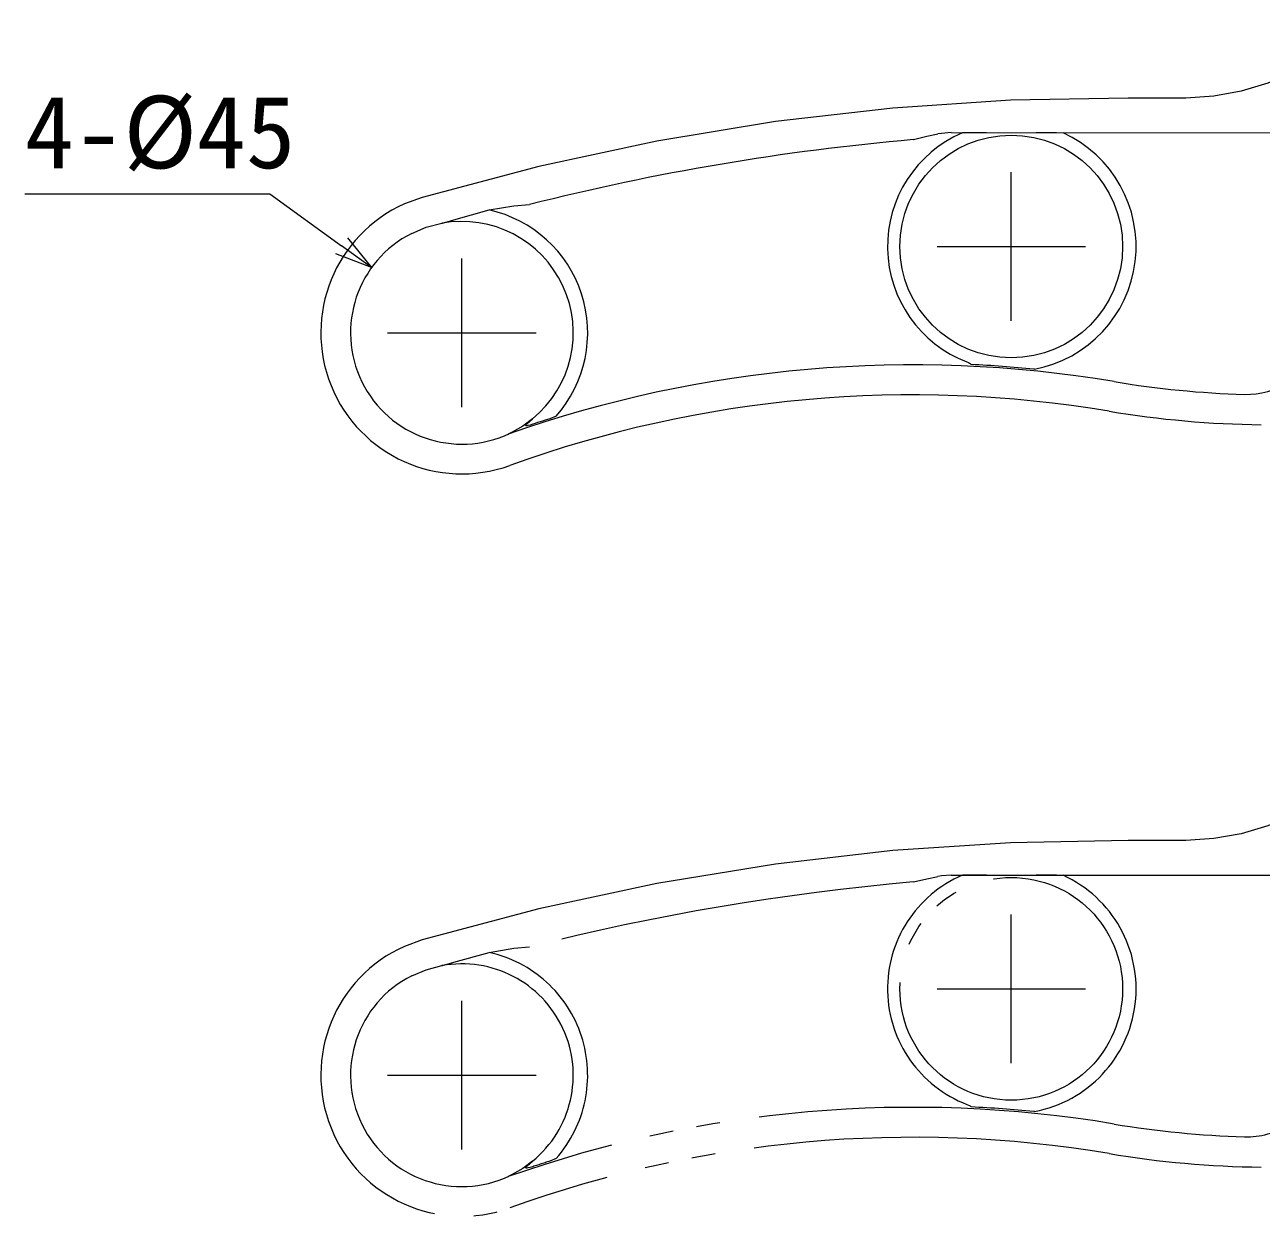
# Model space of a CAD drawing. Units: millimetres, scale not verified. Extents: x -2375 to -393, y -1680 to 1520.
# Drawn here: x -1247.9 to -998, y 269.5 to 510.2 of the extents above; entities that cross this region are included whole.
import ezdxf
from ezdxf.enums import TextEntityAlignment as Align

# ---------------------------------------------------------------- set-up
doc = ezdxf.new("R2010")
doc.units = ezdxf.units.MM
doc.header["$LTSCALE"] = 8
doc.linetypes.add('CHAIN2', pattern=[12, 9, -1, 1, -1])
doc.linetypes.add('DOUBLE_CHAIN2', pattern=[12.8, 9, -1, 0.6, -0.6, 0.6, -1])
for name, color, linetype, lineweight in [('0-3_YKK_D', 6, 'Continuous', 9), ('0-4_YKK_13', 4, 'Continuous', 9), ('0-5_YKK_12', 2, 'CHAIN2', 9)]:
    doc.layers.add(name, color=color, linetype=linetype, lineweight=lineweight)
doc.styles.add('ＭＳ ゴシック', font='')
doc.styles.get('ＭＳ ゴシック').set_extended_font_data('MS Gothic')

msp = doc.modelspace()

# ---------------------------------------------------------------- linework, layer by layer
at = {"layer": '0-3_YKK_D'}
for p, q in [((-1247.889, 476.035), (-1198.369, 476.035)), ((-1198.369, 476.035), (-1183.875, 465.558)), ((-1177.797, 461.165), (-1183.875, 465.558)), ((-1182.698, 467.187), (-1177.797, 461.165)), ((-1177.797, 461.165), (-1185.053, 463.929))]:
    msp.add_line(p, q, dxfattribs=at)
at = {"layer": '0-4_YKK_13'}
for p, q in [((-1013.285, 495.411), (-1024.933, 495.416)), ((-1060.667, 488.434), (-996.011, 488.402)), ((-1053.544, 488.392), (-1058.43, 488.394)), ((-1039.39, 488.385), (-1043.54, 488.387)), ((-1167.558, 475.339), (-1171.157, 474.018)), ((-1043.882, 440.638), (-1044.025, 440.641)), ((-1140.514, 431.149), (-1141.769, 430.615)), ((-1167.558, 325.339), (-1171.157, 324.018)), ((-1043.882, 290.638), (-1044.025, 290.641)), ((-1140.514, 281.149), (-1141.769, 280.615))]:
    msp.add_line(p, q, dxfattribs=at)
at = {"layer": '0-4_YKK_13', "linetype": 'DOUBLE_CHAIN2'}
for p, q in [((-1013.285, 345.411), (-1024.933, 345.416)), ((-1060.667, 338.434), (-996.011, 338.402)), ((-1053.544, 338.392), (-1058.43, 338.394)), ((-1039.39, 338.385), (-1043.54, 338.387))]:
    msp.add_line(p, q, dxfattribs=at)
at = {"layer": '0-4_YKK_13'}
for points in [[(-978.195, 510.226), (-984.469, 504.865), (-991.533, 500.602), (-996.706, 498.398), (-1002.109, 496.78), (-1007.642, 495.78), (-1013.285, 495.411)], [(-1024.933, 495.416), (-1048.734, 494.96), (-1072.508, 493.37), (-1096.173, 490.652), (-1120.199, 486.709), (-1144.024, 481.599), (-1167.558, 475.339)], [(-1068.351, 487.019), (-1068.324, 487.027), (-1065.594, 487.691), (-1063.642, 488.097), (-1063.357, 488.151)], [(-1060.667, 488.434), (-1062.635, 488.234), (-1063.357, 488.151)], [(-1163.592, 470.12), (-1163.584, 470.122), (-1163.557, 470.13), (-1163.462, 470.157), (-1163.031, 470.283), (-1161.217, 470.806), (-1154.055, 472.801)], [(-1154.055, 472.801), (-1149.074, 473.641), (-1145.929, 473.896), (-1145.904, 473.898)], [(-1169.691, 468.075), (-1166.746, 469.306), (-1163.592, 470.12)], [(-1057.51, 442.088), (-1057.182, 441.952), (-1056.967, 441.847), (-1056.829, 441.764), (-1056.707, 441.661), (-1056.672, 441.61), (-1056.659, 441.569)], [(-1145.284, 430.595), (-1147.254, 429.149), (-1149.366, 427.926), (-1149.91, 427.659)], [(-1145.736, 429.34), (-1146.219, 429.237), (-1146.457, 429.215), (-1146.537, 429.219), (-1146.608, 429.238), (-1146.639, 429.262), (-1146.653, 429.295), (-1146.648, 429.341), (-1146.608, 429.421), (-1146.393, 429.66), (-1145.284, 430.595)], [(-1150.218, 427.49), (-1150.216, 427.496), (-1150.203, 427.507), (-1150.166, 427.53), (-1149.987, 427.622), (-1149.91, 427.659)], [(-978.195, 360.227), (-984.469, 354.865), (-991.533, 350.602), (-996.706, 348.398), (-1002.109, 346.78), (-1007.642, 345.78), (-1013.285, 345.411)], [(-1024.933, 345.416), (-1048.734, 344.96), (-1072.508, 343.37), (-1096.173, 340.652), (-1120.199, 336.709), (-1144.024, 331.599), (-1167.558, 325.339)], [(-1068.351, 337.019), (-1068.324, 337.027), (-1065.594, 337.691), (-1063.642, 338.097), (-1063.357, 338.151)], [(-1060.667, 338.434), (-1062.635, 338.234), (-1063.357, 338.151)], [(-1163.592, 320.12), (-1163.584, 320.122), (-1163.557, 320.13), (-1163.462, 320.158), (-1163.031, 320.283), (-1161.217, 320.806), (-1154.055, 322.8)], [(-1154.055, 322.8), (-1149.074, 323.641), (-1145.929, 323.897), (-1145.904, 323.898)], [(-1169.691, 318.075), (-1166.746, 319.306), (-1163.592, 320.12)], [(-1057.51, 292.088), (-1057.182, 291.952), (-1056.967, 291.847), (-1056.829, 291.764), (-1056.707, 291.661), (-1056.672, 291.61), (-1056.659, 291.569)], [(-1145.284, 280.595), (-1147.254, 279.148), (-1149.366, 277.926), (-1149.91, 277.659)], [(-1145.736, 279.34), (-1146.219, 279.237), (-1146.457, 279.215), (-1146.537, 279.219), (-1146.608, 279.238), (-1146.639, 279.262), (-1146.653, 279.295), (-1146.648, 279.341), (-1146.608, 279.421), (-1146.393, 279.66), (-1145.284, 280.595)], [(-1150.218, 277.49), (-1150.216, 277.496), (-1150.203, 277.507), (-1150.166, 277.53), (-1149.987, 277.622), (-1149.91, 277.659)]]:
    msp.add_lwpolyline(points, dxfattribs=at)
msp.add_circle((-1048.554, 465.428), 22.5, dxfattribs=at)
at = {"layer": '0-4_YKK_13', "linetype": 'DOUBLE_CHAIN2'}
msp.add_circle((-1048.554, 315.428), 22.5, dxfattribs=at)
at = {"layer": '0-4_YKK_13'}
for centre, radius, start, end in [((-1048.554, 465.428), 25, 113.26988, 249.00603), ((-1048.554, 465.428), 25.227, 280.6718, 65.50575), ((-1025.145, -4.083), 493, 95.02776, 104.17862), ((-1159.562, 447.983), 28.5, 114.00555, 289.85103), ((-1159.562, 447.983), 25.421, 318.53113, 77.48753), ((-1159.562, 447.983), 22.5, 309.39091, 100.31659), ((-1159.562, 447.983), 22.5, 116.75414, 295.40237), ((-1068.386, 195.438), 246.058, 80.49863, 109.42482), ((-1068.386, 195.438), 246.41, 84.32632, 87.27229), ((-995.755, 629.402), 193.942, 260.49863, 268.32166), ((-1000.968, 451.478), 15.942, 268.32166, 302.40152), ((-1068.386, 195.438), 240, 80.49863, 109.85103), ((-1068.386, 195.438), 246.36, 107.32959, 108.29877), ((-995.755, 629.402), 200, 260.49863, 269.34584)]:
    msp.add_arc(centre, radius, start, end, dxfattribs=at)
at = {"layer": '0-4_YKK_13', "linetype": 'DOUBLE_CHAIN2'}
for centre, radius, start, end in [((-1048.554, 315.428), 25, 113.26988, 249.00603), ((-1048.554, 315.428), 25.227, 280.6718, 65.50575), ((-1025.145, -154.083), 493, 95.02776, 104.17862), ((-1159.562, 297.983), 28.5, 114.00555, 289.85103), ((-1159.562, 297.983), 25.421, 318.53113, 77.48753), ((-1159.562, 297.983), 22.5, 309.39091, 100.31659), ((-1159.562, 297.983), 22.5, 116.75414, 295.40237), ((-1068.386, 45.438), 246.058, 80.49863, 109.42482), ((-1068.386, 45.438), 246.41, 84.32632, 87.27229), ((-995.755, 479.402), 193.942, 260.49863, 268.32166), ((-1000.968, 301.478), 15.942, 268.32166, 302.40152), ((-1068.386, 45.438), 240, 80.49863, 109.85103), ((-1068.386, 45.438), 246.36, 107.32959, 108.29877), ((-995.755, 479.402), 200, 260.49863, 269.34584)]:
    msp.add_arc(centre, radius, start, end, dxfattribs=at)
at = {"layer": '0-5_YKK_12'}
for p, q in [((-1048.554, 450.428), (-1048.554, 480.428)), ((-1063.554, 465.428), (-1033.553, 465.428)), ((-1159.562, 432.983), (-1159.562, 462.983)), ((-1174.562, 447.983), (-1144.562, 447.983)), ((-1048.554, 300.428), (-1048.554, 330.428)), ((-1063.554, 315.428), (-1033.553, 315.428)), ((-1159.562, 282.983), (-1159.562, 312.983)), ((-1174.562, 297.983), (-1144.562, 297.983))]:
    msp.add_line(p, q, dxfattribs=at)

# ---------------------------------------------------------------- texts
at = {"layer": '0-3_YKK_D', "color": 4, "style": 'ＭＳ ゴシック'}
msp.add_text('4-%%c45', height=14.66, dxfattribs=at).set_placement((-1247.889, 476.835), align=Align.BOTTOM_LEFT)

doc.saveas('drawing.dxf')
